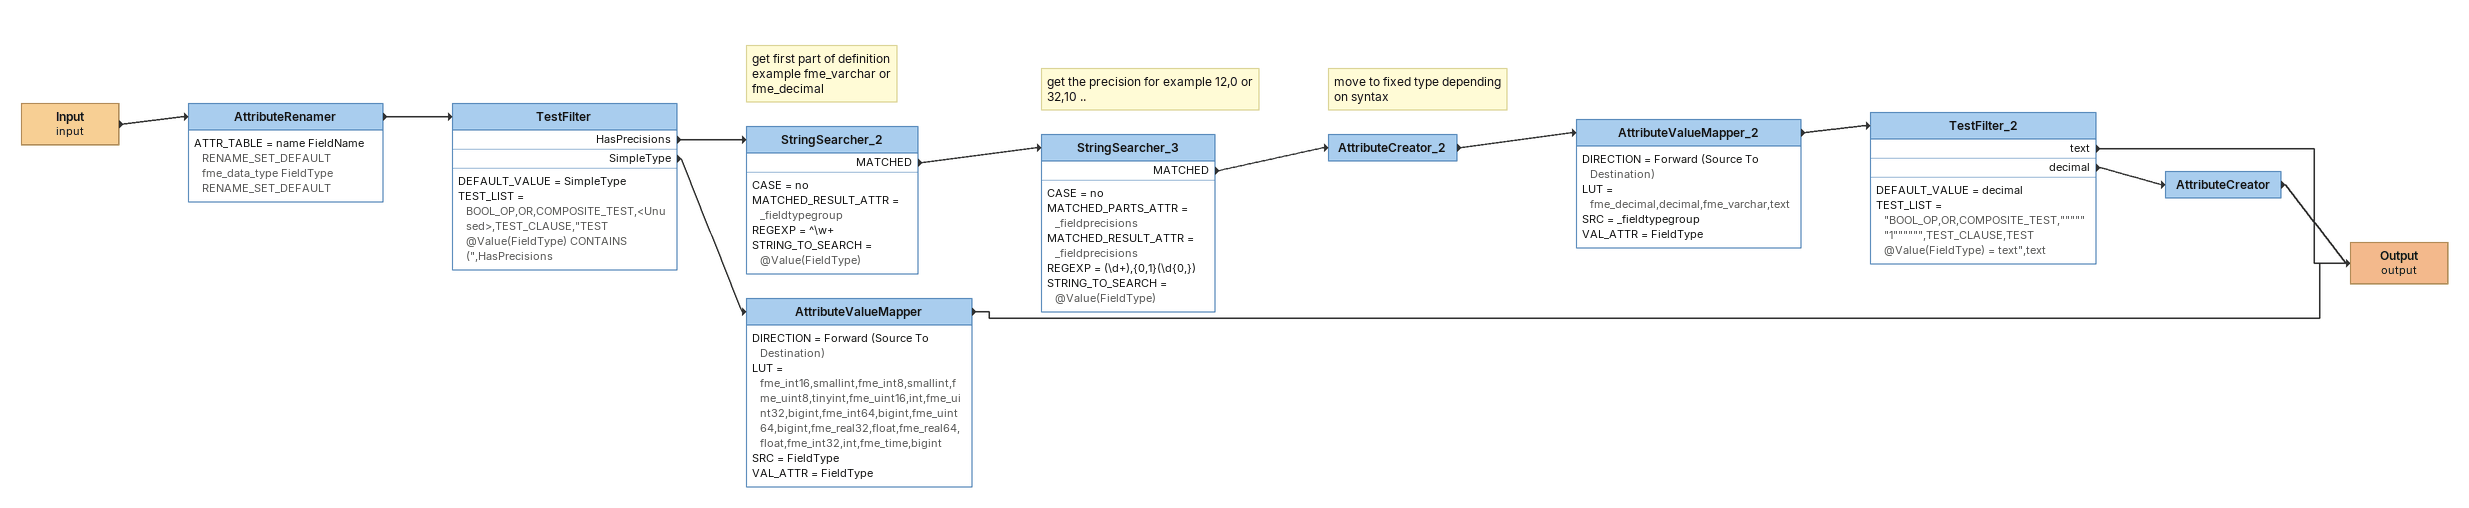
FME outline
Input (input)
    -> AttributeRenamer
AttributeRenamer
    ATTR_TABLE = name FieldName RENAME_SET_DEFAULT  fme_data_type FieldType RENAME_SET_DEFAULT
    -> TestFilter
TestFilter
    DEFAULT_VALUE = SimpleType
    TEST_LIST = BOOL_OP,OR,COMPOSITE_TEST,<Unused>,TEST_CLAUSE,"TEST @Value(FieldType) CONTAINS (",HasPrecisions
    HasPrecisions -> StringSearcher_2
    SimpleType -> AttributeValueMapper
Note: get first part of definition / example fme_varchar or fme_decimal
StringSearcher_2
    CASE = no
    MATCHED_RESULT_ATTR = _fieldtypegroup
    REGEXP = ^\w+
    STRING_TO_SEARCH = @Value(FieldType)
    MATCHED -> StringSearcher_3
Note: get the precision for example 12,0 or 32,10 ..
StringSearcher_3
    CASE = no
    MATCHED_PARTS_ATTR = _fieldprecisions
    MATCHED_RESULT_ATTR = _fieldprecisions
    REGEXP = (\d+),{0,1}(\d{0,})
    STRING_TO_SEARCH = @Value(FieldType)
    MATCHED -> AttributeCreator_2
Note: move to fixed type depending / on syntax
AttributeCreator_2
    -> AttributeValueMapper_2
AttributeValueMapper_2
    DIRECTION = Forward (Source To Destination)
    LUT = fme_decimal,decimal,fme_varchar,text
    SRC = _fieldtypegroup
    VAL_ATTR = FieldType
    -> TestFilter_2
TestFilter_2
    DEFAULT_VALUE = decimal
    TEST_LIST = "BOOL_OP,OR,COMPOSITE_TEST,""""""1"""""",TEST_CLAUSE,TEST @Value(FieldType) = text",text
    text -> Output (output)
    decimal -> AttributeCreator
AttributeCreator
    -> Output (output)
AttributeValueMapper
    DIRECTION = Forward (Source To Destination)
    LUT = fme_int16,smallint,fme_int8,smallint,fme_uint8,tinyint,fme_uint16,int,fme_uint32,bigint,fme_int64,bigint,fme_uint64,bigint,fme_real32,float,fme_real64,float,fme_int32,int,fme_time,bigint
    SRC = FieldType
    VAL_ATTR = FieldType
    -> Output (output)
Output (output)
